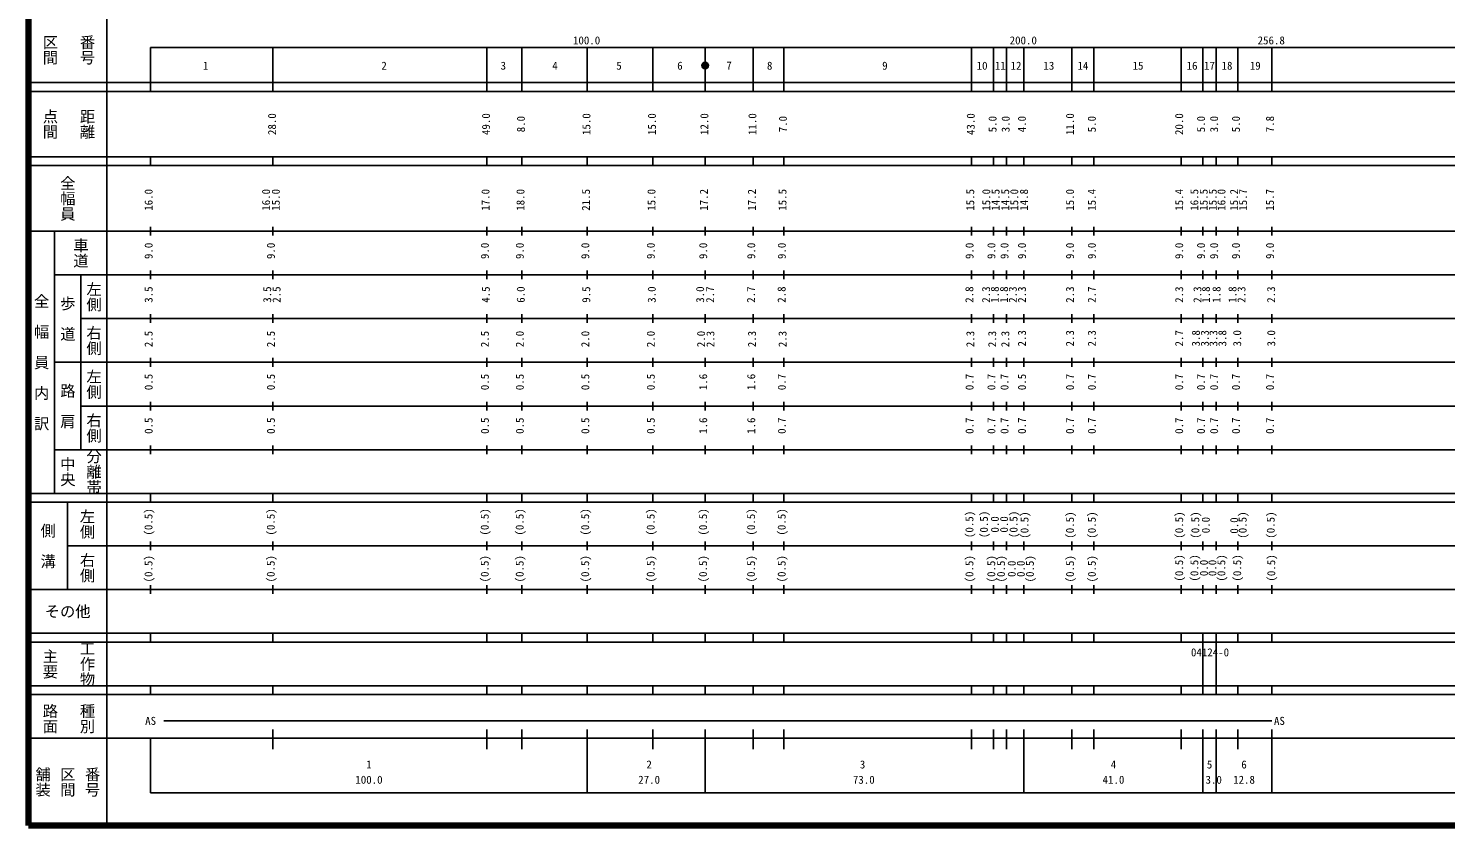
# Model space of a CAD drawing. Units: millimetres on the paper, enlarged 1000 times. Extents: x 40000 to 680000, y 20000 to 380000.
# Drawn here: x 40000 to 364570, y 20000 to 202409 of the extents above; entities that cross this region are included whole.
import ezdxf
from ezdxf.enums import TextEntityAlignment as Align

# ---------------------------------------------------------------- set-up
doc = ezdxf.new("R2010")
doc.units = ezdxf.units.MM
doc.header["$LTSCALE"] = 1000
doc.layers.add('M-TTL', color=2, linetype='Continuous', lineweight=140)
doc.layers.add('M-TTL-BAND', color=7, linetype='Continuous', lineweight=25)
doc.styles.add('@ＭＳ ゴシック', font='')
doc.styles.add('ＭＳ ゴシック', font='')
doc.styles.get('@ＭＳ ゴシック').set_extended_font_data('@MS Gothic')
doc.styles.get('ＭＳ ゴシック').set_extended_font_data('MS Gothic')

msp = doc.modelspace()

# ---------------------------------------------------------------- linework, layer by layer
at = {"layer": 'M-TTL'}
for p, q in [((40000, 380000), (40000, 20000)), ((40000, 20000), (680000, 20000))]:
    msp.add_line(p, q, dxfattribs=at)
at = {"layer": 'M-TTL-BAND'}
for p, q in [((58000, 370000), (58000, 20000)), ((68000, 198000), (68000, 188000)), ((68000, 198000), (579000, 198000)), ((96000, 198000), (96000, 188000)), ((145000, 198000), (145000, 188000)), ((153000, 198000), (153000, 188000)), ((168000, 198000), (168000, 188000)), ((183000, 198000), (183000, 188000)), ((195000, 198000), (195000, 188000)), ((206000, 198000), (206000, 188000)), ((213000, 198000), (213000, 188000)), ((256000, 198000), (256000, 188000)), ((261000, 198000), (261000, 188000)), ((264000, 198000), (264000, 188000)), ((268000, 188000), (268000, 198000)), ((279000, 188000), (279000, 198000)), ((284000, 188000), (284000, 198000)), ((304000, 188000), (304000, 198000)), ((309000, 188000), (309000, 198000)), ((312000, 188000), (312000, 198000)), ((317000, 188000), (317000, 198000)), ((324800, 188000), (324800, 198000)), ((40000, 190000), (579000, 190000)), ((40000, 188000), (579000, 188000)), ((40000, 173000), (579000, 173000)), ((68000, 171000), (68000, 173000)), ((96000, 171000), (96000, 173000)), ((145000, 171000), (145000, 173000)), ((153000, 171000), (153000, 173000)), ((168000, 171000), (168000, 173000)), ((183000, 171000), (183000, 173000)), ((195000, 171000), (195000, 173000)), ((206000, 171000), (206000, 173000)), ((213000, 171000), (213000, 173000)), ((256000, 171000), (256000, 173000)), ((261000, 171000), (261000, 173000)), ((264000, 171000), (264000, 173000)), ((268000, 171000), (268000, 173000)), ((279000, 171000), (279000, 173000)), ((284000, 171000), (284000, 173000)), ((304000, 171000), (304000, 173000)), ((309000, 171000), (309000, 173000)), ((312000, 171000), (312000, 173000)), ((317000, 171000), (317000, 173000)), ((324800, 171000), (324800, 173000)), ((40000, 171000), (579000, 171000)), ((40000, 156000), (579000, 156000)), ((46000, 96000), (46000, 156000)), ((68000, 155000), (68000, 157000)), ((96000, 155000), (96000, 157000)), ((145000, 155000), (145000, 157000)), ((153000, 155000), (153000, 157000)), ((168000, 155000), (168000, 157000)), ((183000, 155000), (183000, 157000)), ((195000, 155000), (195000, 157000)), ((206000, 155000), (206000, 157000)), ((213000, 155000), (213000, 157000)), ((256000, 155000), (256000, 157000)), ((261000, 155000), (261000, 157000)), ((264000, 155000), (264000, 157000)), ((268000, 155000), (268000, 157000)), ((279000, 155000), (279000, 157000)), ((284000, 155000), (284000, 157000)), ((304000, 155000), (304000, 157000)), ((309000, 155000), (309000, 157000)), ((312000, 155000), (312000, 157000)), ((317000, 155000), (317000, 157000)), ((324800, 155000), (324800, 157000)), ((68000, 145000), (68000, 147000)), ((96000, 145000), (96000, 147000)), ((145000, 145000), (145000, 147000)), ((153000, 145000), (153000, 147000)), ((168000, 145000), (168000, 147000)), ((183000, 145000), (183000, 147000)), ((195000, 145000), (195000, 147000)), ((206000, 145000), (206000, 147000)), ((213000, 145000), (213000, 147000)), ((256000, 145000), (256000, 147000)), ((261000, 145000), (261000, 147000)), ((264000, 145000), (264000, 147000)), ((268000, 145000), (268000, 147000)), ((279000, 145000), (279000, 147000)), ((284000, 145000), (284000, 147000)), ((304000, 145000), (304000, 147000)), ((309000, 145000), (309000, 147000)), ((312000, 145000), (312000, 147000)), ((317000, 145000), (317000, 147000)), ((324800, 145000), (324800, 147000)), ((46000, 146000), (579000, 146000)), ((52000, 146000), (52000, 106000)), ((68000, 135000), (68000, 137000)), ((96000, 135000), (96000, 137000)), ((145000, 135000), (145000, 137000)), ((153000, 135000), (153000, 137000)), ((168000, 135000), (168000, 137000)), ((183000, 135000), (183000, 137000)), ((195000, 135000), (195000, 137000)), ((206000, 135000), (206000, 137000)), ((213000, 135000), (213000, 137000)), ((256000, 135000), (256000, 137000)), ((261000, 135000), (261000, 137000)), ((264000, 135000), (264000, 137000)), ((268000, 135000), (268000, 137000)), ((279000, 135000), (279000, 137000)), ((284000, 135000), (284000, 137000)), ((304000, 135000), (304000, 137000)), ((309000, 135000), (309000, 137000)), ((312000, 135000), (312000, 137000)), ((317000, 135000), (317000, 137000)), ((324800, 135000), (324800, 137000)), ((52000, 136000), (579000, 136000)), ((68000, 125000), (68000, 127000)), ((96000, 125000), (96000, 127000)), ((145000, 125000), (145000, 127000)), ((153000, 125000), (153000, 127000)), ((168000, 125000), (168000, 127000)), ((183000, 125000), (183000, 127000)), ((195000, 125000), (195000, 127000)), ((206000, 125000), (206000, 127000)), ((213000, 125000), (213000, 127000)), ((256000, 125000), (256000, 127000)), ((261000, 125000), (261000, 127000)), ((264000, 125000), (264000, 127000)), ((268000, 125000), (268000, 127000)), ((279000, 125000), (279000, 127000)), ((284000, 125000), (284000, 127000)), ((304000, 125000), (304000, 127000)), ((309000, 125000), (309000, 127000)), ((312000, 125000), (312000, 127000)), ((317000, 125000), (317000, 127000)), ((324800, 125000), (324800, 127000)), ((46000, 126000), (579000, 126000)), ((68000, 115000), (68000, 117000)), ((96000, 115000), (96000, 117000)), ((145000, 115000), (145000, 117000)), ((153000, 115000), (153000, 117000)), ((168000, 115000), (168000, 117000)), ((183000, 115000), (183000, 117000)), ((195000, 115000), (195000, 117000)), ((206000, 115000), (206000, 117000)), ((213000, 115000), (213000, 117000)), ((256000, 115000), (256000, 117000)), ((261000, 115000), (261000, 117000)), ((264000, 115000), (264000, 117000)), ((268000, 115000), (268000, 117000)), ((279000, 115000), (279000, 117000)), ((284000, 115000), (284000, 117000)), ((304000, 115000), (304000, 117000)), ((309000, 115000), (309000, 117000)), ((312000, 115000), (312000, 117000)), ((317000, 115000), (317000, 117000)), ((324800, 115000), (324800, 117000)), ((52000, 116000), (579000, 116000)), ((46000, 106000), (579000, 106000)), ((68000, 105000), (68000, 107000)), ((96000, 105000), (96000, 107000)), ((145000, 105000), (145000, 107000)), ((153000, 105000), (153000, 107000)), ((168000, 105000), (168000, 107000)), ((183000, 105000), (183000, 107000)), ((195000, 105000), (195000, 107000)), ((206000, 105000), (206000, 107000)), ((213000, 105000), (213000, 107000)), ((256000, 105000), (256000, 107000)), ((261000, 105000), (261000, 107000)), ((264000, 105000), (264000, 107000)), ((268000, 105000), (268000, 107000)), ((279000, 105000), (279000, 107000)), ((284000, 105000), (284000, 107000)), ((304000, 105000), (304000, 107000)), ((309000, 105000), (309000, 107000)), ((312000, 105000), (312000, 107000)), ((317000, 105000), (317000, 107000)), ((324800, 105000), (324800, 107000)), ((40000, 96000), (579000, 96000)), ((68000, 94000), (68000, 96000)), ((96000, 94000), (96000, 96000)), ((145000, 94000), (145000, 96000)), ((153000, 94000), (153000, 96000)), ((168000, 94000), (168000, 96000)), ((183000, 94000), (183000, 96000)), ((195000, 94000), (195000, 96000)), ((206000, 94000), (206000, 96000)), ((213000, 94000), (213000, 96000)), ((256000, 94000), (256000, 96000)), ((261000, 94000), (261000, 96000)), ((264000, 94000), (264000, 96000)), ((268000, 94000), (268000, 96000)), ((279000, 94000), (279000, 96000)), ((284000, 94000), (284000, 96000)), ((304000, 94000), (304000, 96000)), ((309000, 94000), (309000, 96000)), ((312000, 94000), (312000, 96000)), ((317000, 94000), (317000, 96000)), ((324800, 94000), (324800, 96000)), ((40000, 94000), (579000, 94000)), ((49000, 94000), (49000, 74000)), ((68000, 83000), (68000, 85000)), ((96000, 83000), (96000, 85000)), ((145000, 83000), (145000, 85000)), ((153000, 83000), (153000, 85000)), ((168000, 83000), (168000, 85000)), ((183000, 83000), (183000, 85000)), ((195000, 83000), (195000, 85000)), ((206000, 83000), (206000, 85000)), ((213000, 83000), (213000, 85000)), ((256000, 83000), (256000, 85000)), ((261000, 83000), (261000, 85000)), ((264000, 83000), (264000, 85000)), ((268000, 83000), (268000, 85000)), ((279000, 83000), (279000, 85000)), ((284000, 83000), (284000, 85000)), ((304000, 83000), (304000, 85000)), ((309000, 83000), (309000, 85000)), ((312000, 83000), (312000, 85000)), ((317000, 83000), (317000, 85000)), ((324800, 83000), (324800, 85000)), ((49000, 84000), (579000, 84000)), ((68000, 73000), (68000, 75000)), ((96000, 73000), (96000, 75000)), ((145000, 73000), (145000, 75000)), ((153000, 73000), (153000, 75000)), ((168000, 73000), (168000, 75000)), ((183000, 73000), (183000, 75000)), ((195000, 73000), (195000, 75000)), ((206000, 73000), (206000, 75000)), ((213000, 73000), (213000, 75000)), ((256000, 73000), (256000, 75000)), ((261000, 73000), (261000, 75000)), ((264000, 73000), (264000, 75000)), ((268000, 73000), (268000, 75000)), ((279000, 73000), (279000, 75000)), ((284000, 73000), (284000, 75000)), ((304000, 73000), (304000, 75000)), ((309000, 73000), (309000, 75000)), ((312000, 73000), (312000, 75000)), ((317000, 73000), (317000, 75000)), ((324800, 73000), (324800, 75000)), ((40000, 74000), (579000, 74000)), ((40000, 64000), (579000, 64000)), ((40000, 62000), (579000, 62000)), ((68000, 62000), (68000, 64000)), ((96000, 62000), (96000, 64000)), ((145000, 62000), (145000, 64000)), ((153000, 62000), (153000, 64000)), ((168000, 62000), (168000, 64000)), ((183000, 62000), (183000, 64000)), ((195000, 62000), (195000, 64000)), ((206000, 62000), (206000, 64000)), ((213000, 62000), (213000, 64000)), ((256000, 62000), (256000, 64000)), ((261000, 62000), (261000, 64000)), ((264000, 62000), (264000, 64000)), ((268000, 62000), (268000, 64000)), ((279000, 62000), (279000, 64000)), ((284000, 62000), (284000, 64000)), ((304000, 62000), (304000, 64000)), ((309000, 52000), (309000, 64000)), ((312000, 52000), (312000, 64000)), ((317000, 62000), (317000, 64000)), ((324800, 62000), (324800, 64000)), ((40000, 52000), (579000, 52000)), ((68000, 50000), (68000, 52000)), ((96000, 50000), (96000, 52000)), ((145000, 50000), (145000, 52000)), ((153000, 50000), (153000, 52000)), ((168000, 50000), (168000, 52000)), ((183000, 50000), (183000, 52000)), ((195000, 50000), (195000, 52000)), ((206000, 50000), (206000, 52000)), ((213000, 50000), (213000, 52000)), ((256000, 50000), (256000, 52000)), ((261000, 50000), (261000, 52000)), ((264000, 50000), (264000, 52000)), ((268000, 50000), (268000, 52000)), ((279000, 50000), (279000, 52000)), ((284000, 50000), (284000, 52000)), ((304000, 50000), (304000, 52000)), ((309000, 50000), (309000, 52000)), ((312000, 50000), (312000, 52000)), ((317000, 50000), (317000, 52000)), ((324800, 50000), (324800, 52000)), ((40000, 50000), (579000, 50000)), ((71000, 44000), (324800, 44000)), ((40000, 40000), (579000, 40000)), ((68000, 40000), (68000, 27500)), ((96000, 42000), (96000, 37500)), ((145000, 42000), (145000, 37500)), ((153000, 42000), (153000, 37500)), ((168000, 42000), (168000, 27500)), ((183000, 42000), (183000, 37500)), ((195000, 42000), (195000, 27500)), ((206000, 42000), (206000, 37500)), ((213000, 42000), (213000, 37500)), ((256000, 42000), (256000, 37500)), ((261000, 42000), (261000, 37500)), ((264000, 42000), (264000, 37500)), ((268000, 27500), (268000, 42000)), ((279000, 37500), (279000, 42000)), ((284000, 37500), (284000, 42000)), ((304000, 37500), (304000, 42000)), ((309000, 37500), (309000, 42000)), ((309000, 27500), (309000, 42000)), ((312000, 37500), (312000, 42000)), ((312000, 27500), (312000, 42000)), ((317000, 37500), (317000, 42000)), ((324800, 37500), (324800, 42000)), ((324800, 27500), (324800, 42000)), ((68000, 27500), (579000, 27500))]:
    msp.add_line(p, q, dxfattribs=at)
for centre, radius in [((195009, 193881), 750), ((195009, 193881), 656), ((195009, 193881), 562), ((195009, 193881), 469), ((195009, 193881), 375), ((195009, 193881), 281), ((195009, 193877), 188), ((195009, 193881), 93.8)]:
    msp.add_circle(centre, radius, dxfattribs=at)

# ---------------------------------------------------------------- texts
at = {"layer": 'M-TTL-BAND', "style": '@ＭＳ ゴシック'}
for s, p in [('区間', (45000, 197500)), ('番号', (53500, 197500)), ('点間', (45000, 180500)), ('距離', (53500, 180500)), ('全幅員', (49000, 163500)), ('車道', (52000, 151000)), ('左側', (55000, 141000)), ('全\u3000幅\u3000員\u3000内\u3000訳', (43000, 126000)), ('歩\u3000道', (49000, 136000)), ('右側', (55000, 131000)), ('左側', (55000, 121000)), ('路\u3000肩', (49000, 116000)), ('右側', (55000, 111000)), ('中央', (49000, 101000)), ('分離帯', (55000, 101000)), ('左側', (53500, 89000)), ('側\u3000溝', (44500, 84000)), ('右側', (53500, 79000)), ('工作物', (53500, 57000)), ('主要', (45000, 57000)), ('路面', (45000, 44500)), ('種別', (53500, 44500)), ('舗装', (43333, 30000)), ('区間', (49000, 30000)), ('番号', (54667, 30000))]:
    msp.add_text(s, height=2566, rotation=270, dxfattribs=at).set_placement(p, align=Align.MIDDLE_CENTER)
at = {"layer": 'M-TTL-BAND', "style": 'ＭＳ ゴシック'}
for s, p in [('100.0', (167844, 198195)), ('200.0', (267844, 198195)), ('256.8', (324626, 198195)), ('2', (121468, 192405)), ('3', (148768, 192405)), ('6', (189214, 192405)), ('7', (200469, 192439)), ('8', (209768, 192405)), ('9', (236156, 192405)), ('10', (258414, 192405)), ('12', (266176, 192405)), ('13', (273699, 192405)), ('16', (306500, 192405)), ('18', (314500, 192405)), ('19', (320966, 192405)), ('1', (80596, 192405)), ('4', (160605, 192405)), ('5', (175271, 192405)), ('11', (262572, 192405)), ('14', (281500, 192405)), ('15', (294124, 192405)), ('17', (310481, 192405)), ('AS', (68000, 42500)), ('AS', (326501, 42500)), ('1', (118000, 32523)), ('2', (182163, 32523)), ('3', (231046, 32523)), ('4', (288500, 32523)), ('5', (310500, 32523)), ('6', (318400, 32523)), ('100.0', (118000, 29033)), ('27.0', (182163, 29033)), ('73.0', (231325, 29033)), ('41.0', (288500, 29033)), ('3.0', (311445, 29033)), ('12.8', (318400, 29033))]:
    msp.add_text(s, height=1833, dxfattribs=at).set_placement(p, align=Align.BOTTOM_CENTER)
for s, p in [('28.0', (97266, 180500)), ('49.0', (146266, 180500)), ('8.0', (154266, 180500)), ('15.0', (169266, 180500)), ('15.0', (184266, 180500)), ('12.0', (196266, 180500)), ('11.0', (207266, 180500)), ('7.0', (214266, 180500)), ('43.0', (257266, 180500)), ('5.0', (262266, 180500)), ('3.0', (265266, 180500)), ('4.0', (269000, 180500)), ('11.0', (280000, 180500)), ('5.0', (285000, 180500)), ('20.0', (305000, 180500)), ('5.0', (310000, 180500)), ('3.0', (313000, 180500)), ('5.0', (318000, 180500)), ('7.8', (325800, 180500)), ('16.0', (69000, 163174)), ('16.0', (95891, 163174)), ('15.0', (98123, 163174)), ('17.0', (146158, 163174)), ('18.0', (154158, 163174)), ('15.0', (184158, 163174)), ('17.2', (196158, 163174)), ('17.2', (207158, 163174)), ('15.0', (260824, 163174)), ('15.0', (267233, 163174)), ('14.8', (269465, 163174)), ('15.0', (280000, 163174)), ('15.4', (285000, 163174)), ('15.4', (305000, 163174)), ('16.0', (314686, 163174)), ('15.2', (317573, 163174)), ('15.7', (319627, 163174)), ('15.7', (325786, 163174)), ('21.5', (169158, 163174)), ('15.5', (214158, 163174)), ('15.5', (257158, 163174)), ('14.5', (262967, 163174)), ('14.5', (265180, 163174)), ('16.5', (308472, 163174)), ('15.5', (310615, 163174)), ('15.5', (312686, 163174)), ('9.0', (69000, 151500)), ('9.0', (97000, 151500)), ('9.0', (146000, 151500)), ('9.0', (154000, 151500)), ('9.0', (169000, 151500)), ('9.0', (184000, 151500)), ('9.0', (196000, 151500)), ('9.0', (207000, 151500)), ('9.0', (214000, 151500)), ('9.0', (257000, 151500)), ('9.0', (262000, 151500)), ('9.0', (265000, 151500)), ('9.0', (269000, 151500)), ('9.0', (280000, 151500)), ('9.0', (285000, 151500)), ('9.0', (305000, 151500)), ('9.0', (310000, 151500)), ('9.0', (313000, 151500)), ('9.0', (318000, 151500)), ('9.0', (325800, 151500)), ('3.5', (69000, 141500)), ('3.5', (96159, 141500)), ('2.5', (98301, 141500)), ('4.5', (146220, 141500)), ('6.0', (154220, 141500)), ('9.5', (169220, 141500)), ('3.0', (184220, 141500)), ('3.0', (195301, 141500)), ('2.7', (197587, 141500)), ('2.7', (206956, 141500)), ('2.8', (213956, 141500)), ('2.8', (256956, 141500)), ('2.3', (260779, 141500)), ('1.8', (262788, 141500)), ('1.8', (264893, 141500)), ('2.3', (266904, 141500)), ('2.3', (269000, 141500)), ('2.3', (280000, 141500)), ('2.7', (285000, 141500)), ('2.3', (305000, 141500)), ('2.3', (309181, 141500)), ('1.8', (311145, 141500)), ('1.8', (313556, 141500)), ('1.8', (317216, 141500)), ('2.3', (319269, 141500)), ('2.3', (326054, 141500)), ('2.3', (269000, 131500)), ('2.3', (280000, 131500)), ('2.3', (285000, 131500)), ('2.7', (305000, 131500)), ('3.8', (308824, 131500)), ('3.3', (310878, 131500)), ('3.3', (312842, 131500)), ('3.8', (314895, 131500)), ('3.0', (318287, 131500)), ('3.0', (326087, 131500)), ('2.5', (69000, 131333)), ('2.5', (97000, 131333)), ('2.5', (146000, 131333)), ('2.0', (154000, 131333)), ('2.0', (169000, 131333)), ('2.0', (184000, 131333)), ('2.0', (195516, 131333)), ('2.3', (197658, 131333)), ('2.3', (207179, 131333)), ('2.3', (214179, 131333)), ('2.3', (257179, 131333)), ('2.3', (262179, 131333)), ('2.3', (265179, 131333)), ('0.5', (69000, 121500)), ('0.5', (97000, 121500)), ('0.5', (146000, 121500)), ('0.5', (154000, 121500)), ('0.5', (169000, 121500)), ('0.5', (184000, 121500)), ('1.6', (196000, 121500)), ('1.6', (207000, 121500)), ('0.7', (214000, 121500)), ('0.7', (257000, 121500)), ('0.7', (262000, 121500)), ('0.7', (265000, 121500)), ('0.5', (269000, 121500)), ('0.7', (280000, 121500)), ('0.7', (285000, 121500)), ('0.7', (305000, 121500)), ('0.7', (310000, 121500)), ('0.7', (313000, 121500)), ('0.7', (318000, 121500)), ('0.7', (325800, 121500)), ('0.5', (69000, 111500)), ('0.5', (97000, 111500)), ('0.5', (146000, 111500)), ('0.5', (154000, 111500)), ('0.5', (169000, 111500)), ('0.5', (184000, 111500)), ('1.6', (196000, 111500)), ('1.6', (207000, 111500)), ('0.7', (214000, 111500)), ('0.7', (257000, 111500)), ('0.7', (262000, 111500)), ('0.7', (265000, 111500)), ('0.7', (269000, 111500)), ('0.7', (280000, 111500)), ('0.7', (285000, 111500)), ('0.7', (305000, 111500)), ('0.7', (310000, 111500)), ('0.7', (313000, 111500)), ('0.7', (318000, 111500)), ('0.7', (325800, 111500)), ('(0.5)', (68968, 89486)), ('(0.5)', (96968, 89486)), ('(0.5)', (145968, 89486)), ('(0.5)', (153968, 89486)), ('(0.5)', (168968, 89486)), ('(0.5)', (183968, 89486)), ('(0.5)', (195968, 89486)), ('(0.5)', (206968, 89486)), ('(0.5)', (213968, 89486)), ('(0.5)', (256968, 88917)), ('(0.5)', (260289, 88917)), ('(0.5)', (267076, 88917)), ('(0.5)', (269581, 88764)), ('(0.5)', (280000, 88764)), ('(0.5)', (285000, 88764)), ('(0.5)', (305000, 88764)), ('(0.5)', (308697, 88764)), ('(0.5)', (319537, 88764)), ('(0.5)', (325965, 88764)), ('0.0', (262788, 88917)), ('0.0', (264905, 88917)), ('0.0', (311096, 88764)), ('0.0', (317608, 88664)), ('(0.5)', (68968, 78764)), ('(0.5)', (96968, 78764)), ('(0.5)', (145968, 78764)), ('(0.5)', (153968, 78764)), ('(0.5)', (168968, 78764)), ('(0.5)', (183968, 78764)), ('(0.5)', (195968, 78764)), ('(0.5)', (206968, 78764)), ('(0.5)', (213968, 78764)), ('(0.5)', (256968, 78764)), ('(0.5)', (261968, 78764)), ('(0.5)', (264208, 78764)), ('(0.5)', (270820, 78764)), ('(0.5)', (280000, 78764)), ('(0.5)', (285000, 78764)), ('(0.5)', (305000, 78954)), ('(0.5)', (308476, 78954)), ('(0.5)', (314656, 78954)), ('(0.5)', (318287, 78954)), ('(0.5)', (326087, 78954)), ('0.0', (266653, 78764)), ('0.0', (268731, 78764)), ('0.0', (310670, 78954)), ('0.0', (312608, 78954))]:
    msp.add_text(s, height=1833, rotation=90, dxfattribs=at).set_placement(p, align=Align.BOTTOM_CENTER)
for s, height, p in [('その他', 2566, (49000, 69000)), ('04124-0', 1833, (310610, 59655))]:
    msp.add_text(s, height=height, dxfattribs=at).set_placement(p, align=Align.MIDDLE_CENTER)

doc.saveas('drawing.dxf')
